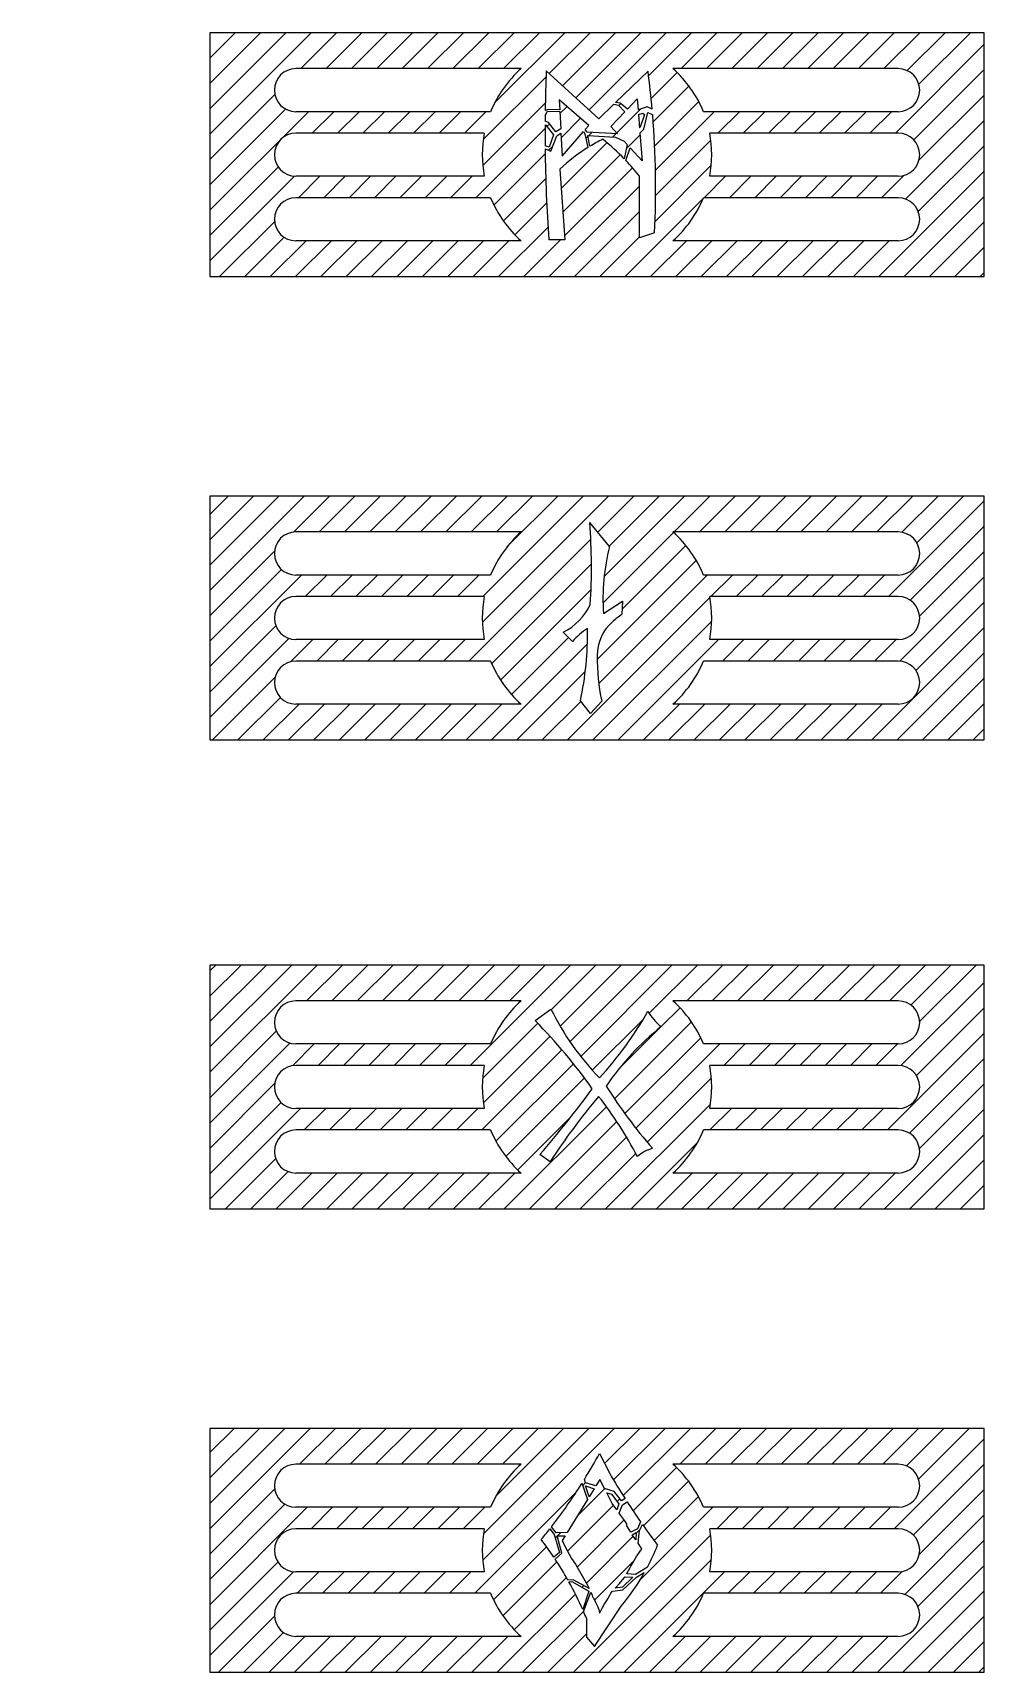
# Model space of a CAD drawing. Header units: centimetres. Extents: x 0 to 362, y 0 to 80.
# Drawn here: x 251.8 to 285, y 20.5 to 77.7 of the extents above; entities that cross this region are included whole.
import ezdxf

# ---------------------------------------------------------------- set-up
doc = ezdxf.new("R2010")
doc.units = ezdxf.units.CM
doc.header["$MEASUREMENT"] = 0

msp = doc.modelspace()

# ---------------------------------------------------------------- hatches: boundary and pattern name
h = msp.add_hatch()
h.set_pattern_fill('ANSI31', color=256, scale=5)
h.paths.add_polyline_path([(245.65644, 77.68915), (218.65644, 77.68915), (218.65644, 69.18915), (245.65644, 69.18915)])
h.paths.add_polyline_path([(242.65644, 74.93915), (235.86454, 74.93915, 0.11643831), (234.80219, 76.43915), (242.65644, 76.43915, -1)], flags=16)
h.paths.add_polyline_path([(242.65644, 72.68915), (236.0855, 72.68915, 0.09458878), (236.0855, 74.18915), (242.65644, 74.18915, -1)], flags=16)
h.paths.add_polyline_path([(242.65644, 70.43915), (234.80219, 70.43915, 0.11643831), (235.86454, 71.93915), (242.65644, 71.93915, -1)], flags=16)
h.paths.add_polyline_path([(233.91975, 76.35189, 0.03264617), (233.75548, 70.97818), (233.2181, 70.9532, 0.05296396), (233.33046, 74.06027, 0.06764165), (230.81819, 71.39829), (230.95149, 70.55745), (230.44744, 70.57826, 0.03906184), (230.28303, 75.33525), (230.80944, 75.38473, 0.07564579), (230.87182, 72.24326, 0.02574645), (232.19421, 73.53152, 0.05415272), (233.29204, 74.83639, 0.03617592), (233.14991, 75.89166, 0.00064362), (233.08062, 76.39095)], flags=16)
h.paths.add_polyline_path([(229.51069, 76.43915, 0.11643831), (228.44834, 74.93915), (221.65644, 74.93915, -1), (221.65644, 76.43915)], flags=16)
h.paths.add_polyline_path([(229.51069, 70.43915), (221.65644, 70.43915, -1), (221.65644, 71.93915), (228.44834, 71.93915, 0.11643831)], flags=16)
h.paths.add_polyline_path([(228.22738, 74.18915, 0.09458878), (228.22738, 72.68915), (221.65644, 72.68915, -1), (221.65644, 74.18915)], flags=16)
h.paths.add_polyline_path([(285.00053, 77.68915), (258.00053, 77.68915), (258.00053, 69.18915), (285.00053, 69.18915)])
h.paths.add_polyline_path([(261.00053, 74.18915), (267.57147, 74.18915, 0.09458878), (267.57147, 72.68915), (261.00053, 72.68915, -1)], flags=16)
h.paths.add_polyline_path([(261.00053, 76.43915), (268.85478, 76.43915, 0.11643831), (267.79243, 74.93915), (261.00053, 74.93915, -1)], flags=16)
h.paths.add_polyline_path([(261.00053, 71.93915), (267.79243, 71.93915, 0.11643831), (268.85478, 70.43915), (261.00053, 70.43915, -1)], flags=16)
h.paths.add_polyline_path([(269.69038, 74.50092), (269.97794, 74.13676), (269.83451, 73.69844), (269.69166, 73.74518, -0.00355138)], flags=16)
h.paths.add_polyline_path([(269.69268, 73.6416), (269.88998, 73.56274), (270.10297, 74.09567), (270.24371, 74.18725), (270.28546, 73.3915), (271.03002, 74.24769), (271.08102, 74.16945), (271.18431, 73.68829, 0.04778195), (270.20435, 72.93951), (270.37381, 70.47315), (269.82123, 70.47315, -0.01490456)], flags=16)
h.paths.add_polyline_path([(269.69104, 74.60378, -0.00094123), (269.69289, 74.80407), (269.78, 74.95163), (270.20417, 74.9408), (270.23561, 74.34157), (270.06885, 74.23158), (269.81097, 74.56746)], flags=16)
h.paths.add_polyline_path([(269.69519, 74.98417, -0.00646086), (269.73288, 76.3585), (271.56009, 74.69462), (272.08816, 75.20354), (272.25217, 75.16109), (272.4712, 74.93293), (271.98742, 74.42222), (272.21579, 74.17073), (272.21554, 74.17094), (271.15636, 74.21925), (271.09133, 74.31819), (271.2138, 74.45903), (270.18231, 75.35723), (270.20075, 75.00588), (269.79425, 75.01655)], flags=16)
h.paths.add_polyline_path([(271.18084, 74.10819), (272.14954, 74.04747), (272.45089, 73.91184), (272.55285, 73.79956), (272.45069, 73.29403, 0.02946801), (271.70001, 73.97759, 0.01964073), (271.25546, 73.73196)], flags=16)
h.paths.add_polyline_path([(272.14817, 75.26137), (273.27929, 76.35147, -0.01078801), (273.42531, 75.02775), (273.24494, 75.10798), (272.9307, 75.00899), (272.90103, 75.38668), (272.56228, 75.02907), (272.31177, 75.23315)], flags=16)
h.paths.add_polyline_path([(272.50961, 73.23307), (272.65899, 73.68268), (273.07049, 73.22953), (272.99548, 74.18439), (273.12983, 74.32993), (273.27658, 74.90907), (273.44211, 74.8308, -0.03340455), (273.50433, 70.71172), (272.98201, 70.53941), (272.98201, 72.69656, 0.02073918)], flags=16)
h.paths.add_polyline_path([(272.94426, 74.83638), (273.1006, 74.88818), (273.15678, 74.84048), (272.98282, 74.34551)], flags=16)
h.paths.add_polyline_path([(274.14628, 76.43915), (282.00053, 76.43915, -1), (282.00053, 74.93915), (275.20863, 74.93915, 0.11643831)], flags=16)
h.paths.add_polyline_path([(274.14628, 70.43915, 0.11643831), (275.20863, 71.93915), (282.00053, 71.93915, -1), (282.00053, 70.43915)], flags=16)
h.paths.add_polyline_path([(275.42959, 74.18915), (282.00053, 74.18915, -1), (282.00053, 72.68915), (275.42959, 72.68915, 0.09458878)], flags=16)
h.paths.add_polyline_path([(285.00053, 61.53628), (258.00053, 61.53628), (258.00053, 53.03628), (285.00053, 53.03628)])
h.paths.add_polyline_path([(261.00053, 58.03628), (267.57147, 58.03628, 0.09458878), (267.57147, 56.53628), (261.00053, 56.53628, -1)], flags=16)
h.paths.add_polyline_path([(261.00053, 60.28628), (268.85478, 60.28628, 0.11643831), (267.79243, 58.78628), (261.00053, 58.78628, -1)], flags=16)
h.paths.add_polyline_path([(261.00053, 55.78628), (267.79243, 55.78628, 0.11643831), (268.85478, 54.28628), (261.00053, 54.28628, -1)], flags=16)
h.paths.add_polyline_path([(270.32178, 56.79471, 0.17019127), (271.2666, 57.76223, 0.03568122), (271.24587, 60.61483), (271.93608, 59.78277, 0.07824042), (271.72407, 57.44315), (272.39374, 57.87532), (272.36953, 57.42074, 0.02024642), (272.04118, 57.14897, 0.22549635), (271.51017, 55.96888, 0.06151465), (271.6675, 54.39135), (271.26861, 53.95711), (270.92175, 54.39459, 0.05490463), (271.1735, 56.92662, 0.07503978), (270.64963, 56.46656)], flags=16)
h.paths.add_polyline_path([(274.14628, 60.28628), (282.00053, 60.28628, -1), (282.00053, 58.78628), (275.20863, 58.78628, 0.11643831)], flags=16)
h.paths.add_polyline_path([(274.14628, 54.28628, 0.11643831), (275.20863, 55.78628), (282.00053, 55.78628, -1), (282.00053, 54.28628)], flags=16)
h.paths.add_polyline_path([(275.42959, 58.03628), (282.00053, 58.03628, -1), (282.00053, 56.53628), (275.42959, 56.53628, 0.09458878)], flags=16)
h.paths.add_polyline_path([(245.65644, 61.53628), (218.65644, 61.53628), (218.65644, 53.03628), (245.65644, 53.03628)])
h.paths.add_polyline_path([(242.65644, 58.78628), (235.86454, 58.78628, 0.11643831), (234.80219, 60.28628), (242.65644, 60.28628, -1)], flags=16)
h.paths.add_polyline_path([(242.65644, 56.53628), (236.0855, 56.53628, 0.09458878), (236.0855, 58.03628), (242.65644, 58.03628, -1)], flags=16)
h.paths.add_polyline_path([(242.65644, 54.28628), (234.80219, 54.28628, 0.11643831), (235.86454, 55.78628), (242.65644, 55.78628, -1)], flags=16)
h.paths.add_polyline_path([(234.09365, 56.7624, 0.05345673), (232.15644, 53.97065), (231.81011, 54.35666, 0.07831788), (232.01367, 58.84347, 0.10321847), (230.75262, 57.70549), (230.39312, 58.12238), (231.17671, 58.79809, 0.20411864), (231.64884, 59.78592), (232.59245, 60.54567, 0.0098156), (232.46757, 55.52479, 0.07861603), (233.64168, 57.12203)], flags=16)
h.paths.add_polyline_path([(229.51069, 60.28628, 0.11643831), (228.44834, 58.78628), (221.65644, 58.78628, -1), (221.65644, 60.28628)], flags=16)
h.paths.add_polyline_path([(229.51069, 54.28628), (221.65644, 54.28628, -1), (221.65644, 55.78628), (228.44834, 55.78628, 0.11643831)], flags=16)
h.paths.add_polyline_path([(228.22738, 58.03628, 0.09458878), (228.22738, 56.53628), (221.65644, 56.53628, -1), (221.65644, 58.03628)], flags=16)
h.paths.add_polyline_path([(245.65644, 45.18915), (218.65644, 45.18915), (218.65644, 36.68915), (245.65644, 36.68915)])
h.paths.add_polyline_path([(242.65644, 40.18915), (236.0855, 40.18915, 0.09458878), (236.0855, 41.68915), (242.65644, 41.68915, -1)], flags=16)
h.paths.add_polyline_path([(242.65644, 42.43915), (235.86454, 42.43915, 0.11643831), (234.80219, 43.93915), (242.65644, 43.93915, -1)], flags=16)
h.paths.add_polyline_path([(242.65644, 37.93915), (234.80219, 37.93915, 0.11643831), (235.86454, 39.43915), (242.65644, 39.43915, -1)], flags=16)
h.paths.add_polyline_path([(234.05882, 40.65272), (233.62498, 40.07948, 0.04420568), (232.27156, 41.73745, 0.03476205), (232.5551, 37.92613), (231.88633, 37.5354), (231.98568, 39.01234, 0.1966475), (231.43221, 40.61062), (230.4634, 41.74055), (231.00537, 41.94591, 0.0676015), (231.97458, 40.44751, 0.03472848), (231.81642, 44.02649), (232.39607, 44.27681, 0.38010674)], flags=16)
h.paths.add_polyline_path([(229.51069, 43.93915, 0.11643831), (228.44834, 42.43915), (221.65644, 42.43915, -1), (221.65644, 43.93915)], flags=16)
h.paths.add_polyline_path([(229.51069, 37.93915), (221.65644, 37.93915, -1), (221.65644, 39.43915), (228.44834, 39.43915, 0.11643831)], flags=16)
h.paths.add_polyline_path([(228.22738, 41.68915, 0.09458878), (228.22738, 40.18915), (221.65644, 40.18915, -1), (221.65644, 41.68915)], flags=16)
h.paths.add_polyline_path([(285.00053, 45.18915), (258.00053, 45.18915), (258.00053, 36.68915), (285.00053, 36.68915)])
h.paths.add_polyline_path([(261.00053, 41.68915), (267.57147, 41.68915, 0.09458878), (267.57147, 40.18915), (261.00053, 40.18915, -1)], flags=16)
h.paths.add_polyline_path([(261.00053, 43.93915), (268.85478, 43.93915, 0.11643831), (267.79243, 42.43915), (261.00053, 42.43915, -1)], flags=16)
h.paths.add_polyline_path([(261.00053, 39.43915), (267.79243, 39.43915, 0.11643831), (268.85478, 37.93915), (261.00053, 37.93915, -1)], flags=16)
h.paths.add_polyline_path([(269.34852, 43.25039), (269.89583, 43.64865, 0.07954976), (271.58751, 41.25767, 0.05883615), (273.27495, 43.58136, 0.10947541), (273.74054, 43.04248, 0.07505635), (271.81734, 40.96765, 0.03818372), (273.43324, 38.7999, 0.10176455), (272.90855, 38.51515, 0.04670956), (271.55674, 40.6094, 0.03111073), (269.86444, 38.32984), (269.51163, 38.58747, 0.02020851), (271.33721, 40.87739, 0.03895722)], flags=16)
h.paths.add_polyline_path([(274.14628, 43.93915), (282.00053, 43.93915, -1), (282.00053, 42.43915), (275.20863, 42.43915, 0.11643831)], flags=16)
h.paths.add_polyline_path([(274.14628, 37.93915, 0.11643831), (275.20863, 39.43915), (282.00053, 39.43915, -1), (282.00053, 37.93915)], flags=16)
h.paths.add_polyline_path([(275.42959, 41.68915), (282.00053, 41.68915, -1), (282.00053, 40.18915), (275.42959, 40.18915, 0.09458878)], flags=16)
h.paths.add_polyline_path([(285.00053, 29.03628), (258.00053, 29.03628), (258.00053, 20.53628), (285.00053, 20.53628)])
h.paths.add_polyline_path([(261.00053, 27.78628), (268.85478, 27.78628, 0.11643831), (267.79243, 26.28628), (261.00053, 26.28628, -1)], flags=16)
h.paths.add_polyline_path([(261.00053, 25.53628), (267.57147, 25.53628, 0.09458878), (267.57147, 24.03628), (261.00053, 24.03628, -1)], flags=16)
h.paths.add_polyline_path([(261.00053, 23.28628), (267.79243, 23.28628, 0.11643831), (268.85478, 21.78628), (261.00053, 21.78628, -1)], flags=16)
h.paths.add_polyline_path([(269.55645, 25.15809, 0.00606868), (269.85832, 25.53603), (270.00564, 25.34254), (270.1895, 24.7138), (269.99827, 24.54188, 0.01581104)], flags=16)
h.paths.add_polyline_path([(269.91401, 25.60786, 0.02324814), (270.97614, 27.12505), (271.17322, 26.56102), (270.46187, 25.40739), (270.07597, 25.39679)], flags=16)
h.paths.add_polyline_path([(271.00252, 22.71892, 0.02257165), (270.52037, 23.68774), (270.61944, 23.69676), (271.21995, 23.36601)], flags=16)
h.paths.add_polyline_path([(270.10795, 25.28961), (270.39106, 25.29256), (270.2889, 25.12689), (270.37929, 24.93245), (270.60555, 24.5006), (270.74545, 24.30542), (270.93917, 23.97509), (271.07922, 23.73629), (271.17318, 23.57125), (271.22449, 23.45394), (270.66682, 23.76114), (270.4878, 23.74601, 0.01786217), (270.04141, 24.47704), (270.27373, 24.68791)], flags=16)
h.paths.add_polyline_path([(271.05854, 27.25637, 0.01320454), (271.59061, 28.16425), (271.94385, 27.45836, 0.01006696), (272.47848, 26.58794), (272.35351, 26.50552), (272.09563, 26.8414), (271.75907, 26.94333), (271.59849, 27.2507), (271.46405, 27.03267), (271.09752, 27.14367)], flags=16)
h.paths.add_polyline_path([(271.09399, 27.03187), (271.40241, 26.93271), (271.22752, 26.64909)], flags=16)
h.paths.add_polyline_path([(271.03133, 22.6533), (271.28439, 23.32122), (271.33544, 23.2205), (271.34766, 23.16911), (271.37644, 23.12577), (271.44799, 22.973), (271.52422, 22.81025), (271.56332, 22.71154), (271.57992, 22.69598), (271.58407, 22.67732), (271.57784, 22.65326), (271.58925, 22.60453), (271.60067, 22.60453), (271.68575, 22.77249), (271.75216, 22.89588), (271.83828, 23.04103), (271.87893, 23.0998), (271.96402, 23.25118), (271.98166, 23.29577), (272.04584, 23.36707), (272.40183, 23.4043), (272.87953, 23.8509), (273.15038, 24.00711, -0.0432131), (272.34694, 22.83923), (271.40755, 21.43672), (271.13024, 21.75611), (271.13024, 22.41939, 0.00529464)], flags=16)
h.paths.add_polyline_path([(271.83775, 26.79274), (272.00285, 26.73966), (272.26261, 26.4107), (272.19176, 26.19418), (272.03443, 26.41627)], flags=16)
h.paths.add_polyline_path([(272.38763, 26.36961), (272.5509, 26.47584, 0.00828659), (273.02067, 25.77843), (272.90713, 25.53918), (272.67595, 25.41578), (272.54204, 25.63363), (272.53685, 25.71346), (272.46629, 25.81611), (272.27182, 26.07982)], flags=16)
h.paths.add_polyline_path([(272.28383, 23.62914), (272.39174, 23.75771), (272.47474, 23.85103), (272.48061, 23.86066), (272.74541, 23.85214), (272.3858, 23.50411), (272.13637, 23.46804)], flags=16)
h.paths.add_polyline_path([(272.64501, 24.1688), (272.68133, 24.22998), (272.77895, 24.40354), (272.84432, 24.51345), (272.88998, 24.58914), (272.93356, 24.65135), (272.97616, 24.72109), (273.00832, 24.76153), (273.02389, 24.79367), (273.06767, 24.82397), (273.01247, 24.90772), (272.93004, 25.0316), (272.98227, 25.4789), (273.08925, 25.68066, 0.00875947), (273.61404, 24.96328, -0.0255404), (273.25837, 24.20358), (272.84791, 23.94189), (272.53541, 23.96377)], flags=16)
h.paths.add_polyline_path([(272.73193, 25.32932), (272.86799, 25.40868), (272.85218, 25.14861)], flags=16)
h.paths.add_polyline_path([(274.14628, 27.78628), (282.00053, 27.78628, -1), (282.00053, 26.28628), (275.20863, 26.28628, 0.11643831)], flags=16)
h.paths.add_polyline_path([(274.14628, 21.78628, 0.11643831), (275.20863, 23.28628), (282.00053, 23.28628, -1), (282.00053, 21.78628)], flags=16)
h.paths.add_polyline_path([(275.42959, 25.53628), (282.00053, 25.53628, -1), (282.00053, 24.03628), (275.42959, 24.03628, 0.09458878)], flags=16)
h.paths.add_polyline_path([(245.65644, 29.03628), (218.65644, 29.03628), (218.65644, 20.53628), (245.65644, 20.53628)])
h.paths.add_polyline_path([(233.01181, 24.65022), (231.29642, 22.94157), (232.81439, 21.78895), (232.53597, 21.42228, 0.06463448), (230.54597, 22.93333, 0.06017123), (232.18746, 24.59575, 0.05106165), (230.36614, 26.03369), (231.75377, 27.60787), (232.37663, 28.12725), (232.63007, 27.89975, 0.05585008), (231.11692, 26.26829, 0.04256485)], flags=16)
h.paths.add_polyline_path([(236.0855, 25.53628), (242.65644, 25.53628, -1), (242.65644, 24.03628), (236.0855, 24.03628, 0.09458878)], flags=16)
h.paths.add_polyline_path([(235.86454, 26.28628, 0.11643831), (234.80219, 27.78628), (242.65644, 27.78628, -1), (242.65644, 26.28628)], flags=16)
h.paths.add_polyline_path([(235.86454, 23.28628), (242.65644, 23.28628, -1), (242.65644, 21.78628), (234.80219, 21.78628, 0.11643831)], flags=16)
h.paths.add_polyline_path([(229.51069, 27.78628, 0.11643831), (228.44834, 26.28628), (221.65644, 26.28628, -1), (221.65644, 27.78628)], flags=16)
h.paths.add_polyline_path([(229.51069, 21.78628), (221.65644, 21.78628, -1), (221.65644, 23.28628), (228.44834, 23.28628, 0.11643831)], flags=16)
h.paths.add_polyline_path([(228.22738, 25.53628, 0.09458878), (228.22738, 24.03628), (221.65644, 24.03628, -1), (221.65644, 25.53628)], flags=16)

# ---------------------------------------------------------------- linework, layer by layer
for p, q in [((258.00053, 77.68915), (258.00053, 69.18915)), ((285.00053, 77.68915), (258.00053, 77.68915)), ((285.00053, 69.18915), (285.00053, 77.68915)), ((268.85478, 76.43915), (261.00053, 76.43915)), ((269.73288, 76.3585), (271.56009, 74.69462)), ((272.14817, 75.26137), (273.27929, 76.35147)), ((282.00053, 76.43915), (274.14628, 76.43915)), ((267.79243, 74.93915), (261.00053, 74.93915)), ((269.69289, 74.80407), (269.78, 74.95163)), ((269.79425, 75.01655), (269.69519, 74.98417)), ((269.78, 74.95163), (270.20417, 74.9408)), ((270.20075, 75.00588), (269.79425, 75.01655)), ((270.18231, 75.35723), (270.20075, 75.00588)), ((271.2138, 74.45903), (270.18231, 75.35723)), ((270.20417, 74.9408), (270.23561, 74.34157)), ((271.56009, 74.69462), (272.08816, 75.20354)), ((271.98742, 74.42222), (272.4712, 74.93293)), ((272.08816, 75.20354), (272.25217, 75.16109)), ((272.31177, 75.23315), (272.14817, 75.26137)), ((272.25217, 75.16109), (272.4712, 74.93293)), ((272.56228, 75.02907), (272.31177, 75.23315)), ((272.56228, 75.02907), (272.90103, 75.38668)), ((272.90103, 75.38668), (272.9307, 75.00899)), ((273.24494, 75.10798), (272.9307, 75.00899)), ((272.94426, 74.83638), (273.1006, 74.88818)), ((273.1006, 74.88818), (273.15678, 74.84048)), ((273.12983, 74.32993), (273.27658, 74.90907)), ((273.42531, 75.02775), (273.24494, 75.10798)), ((273.27658, 74.90907), (273.44211, 74.8308)), ((282.00053, 74.93915), (275.20863, 74.93915)), ((269.69025, 74.4747), (269.71818, 74.46572)), ((269.81097, 74.56746), (269.69104, 74.60378)), ((269.71818, 74.46572), (269.97794, 74.13676)), ((270.06885, 74.23158), (269.81097, 74.56746)), ((270.23561, 74.34157), (270.06885, 74.23158)), ((271.09133, 74.31819), (271.2138, 74.45903)), ((271.15636, 74.21925), (271.09133, 74.31819)), ((272.21579, 74.17073), (271.98742, 74.42222)), ((272.94426, 74.83638), (272.98068, 74.37281)), ((272.99978, 74.39376), (272.98068, 74.37281)), ((272.99548, 74.18439), (273.12983, 74.32993)), ((273.15678, 74.84048), (272.99978, 74.39376)), ((267.57147, 74.18915), (261.00053, 74.18915)), ((269.83451, 73.69844), (269.69166, 73.74518)), ((269.97794, 74.13676), (269.83451, 73.69844)), ((269.88998, 73.56274), (270.10297, 74.09567)), ((270.10297, 74.09567), (270.24371, 74.18725)), ((270.24371, 74.18725), (270.28546, 73.3915)), ((270.28546, 73.3915), (271.03002, 74.24769)), ((271.03002, 74.24769), (271.08102, 74.16945)), ((271.08102, 74.16945), (271.18431, 73.68829)), ((272.21554, 74.17094), (271.15636, 74.21925)), ((271.25546, 73.73196), (271.18084, 74.10819)), ((271.18084, 74.10819), (272.14954, 74.04747)), ((272.14954, 74.04747), (272.45089, 73.91184)), ((272.21579, 74.17073), (272.21554, 74.17094)), ((272.55285, 73.79956), (272.45069, 73.29403)), ((272.55285, 73.79956), (272.45089, 73.91184)), ((272.99548, 74.18439), (273.07049, 73.22953)), ((282.00053, 74.18915), (275.42959, 74.18915)), ((269.69268, 73.6416), (269.88998, 73.56274)), ((272.50961, 73.23307), (272.65899, 73.68268)), ((272.53996, 73.20119), (272.54461, 73.20058)), ((273.07049, 73.22953), (272.65899, 73.68268)), ((267.57147, 72.68915), (261.00053, 72.68915)), ((270.20435, 72.93951), (270.37381, 70.47315)), ((272.98201, 70.53941), (272.98201, 72.69656)), ((282.00053, 72.68915), (275.42959, 72.68915)), ((267.79243, 71.93915), (261.00053, 71.93915)), ((282.00053, 71.93915), (275.20863, 71.93915)), ((268.85478, 70.43915), (261.00053, 70.43915)), ((270.37381, 70.47315), (269.82123, 70.47315)), ((273.50433, 70.71172), (272.98201, 70.53941)), ((282.00053, 70.43915), (274.14628, 70.43915)), ((258.00053, 69.18915), (285.00053, 69.18915)), ((258.00053, 61.53628), (258.00053, 53.03628)), ((285.00053, 61.53628), (258.00053, 61.53628)), ((285.00053, 53.03628), (285.00053, 61.53628)), ((271.93608, 59.78277), (271.24587, 60.61483)), ((268.85478, 60.28628), (261.00053, 60.28628)), ((282.00053, 60.28628), (274.14628, 60.28628)), ((267.79243, 58.78628), (261.00053, 58.78628)), ((282.00053, 58.78628), (275.20863, 58.78628)), ((267.57147, 58.03628), (261.00053, 58.03628)), ((271.72407, 57.44315), (272.39374, 57.87532)), ((272.39374, 57.87532), (272.36953, 57.42074)), ((282.00053, 58.03628), (275.42959, 58.03628)), ((270.64963, 56.46656), (270.32178, 56.79471)), ((267.57147, 56.53628), (261.00053, 56.53628)), ((282.00053, 56.53628), (275.42959, 56.53628)), ((267.79243, 55.78628), (261.00053, 55.78628)), ((282.00053, 55.78628), (275.20863, 55.78628)), ((271.26861, 53.95711), (270.92175, 54.39459)), ((271.26861, 53.95711), (271.6675, 54.39135)), ((268.85478, 54.28628), (261.00053, 54.28628)), ((282.00053, 54.28628), (274.14628, 54.28628)), ((258.00053, 53.03628), (285.00053, 53.03628)), ((258.00053, 45.18915), (258.00053, 36.68915)), ((285.00053, 45.18915), (258.00053, 45.18915)), ((285.00053, 36.68915), (285.00053, 45.18915)), ((268.85478, 43.93915), (261.00053, 43.93915)), ((269.34852, 43.25039), (269.89583, 43.64865)), ((282.00053, 43.93915), (274.14628, 43.93915)), ((267.79243, 42.43915), (261.00053, 42.43915)), ((282.00053, 42.43915), (275.20863, 42.43915)), ((267.57147, 41.68915), (261.00053, 41.68915)), ((282.00053, 41.68915), (275.42959, 41.68915)), ((267.57147, 40.18915), (261.00053, 40.18915)), ((282.00053, 40.18915), (275.42959, 40.18915)), ((267.79243, 39.43915), (261.00053, 39.43915)), ((282.00053, 39.43915), (275.20863, 39.43915)), ((269.86444, 38.32984), (269.51163, 38.58747)), ((268.85478, 37.93915), (261.00053, 37.93915)), ((282.00053, 37.93915), (274.14628, 37.93915)), ((258.00053, 36.68915), (285.00053, 36.68915)), ((258.00053, 29.03628), (258.00053, 20.53628)), ((285.00053, 29.03628), (258.00053, 29.03628)), ((285.00053, 20.53628), (285.00053, 29.03628)), ((271.59061, 28.16425), (271.94385, 27.45836)), ((268.85478, 27.78628), (261.00053, 27.78628)), ((282.00053, 27.78628), (274.14628, 27.78628)), ((270.97614, 27.12505), (271.17322, 26.56102)), ((271.09752, 27.14367), (271.05854, 27.25637)), ((271.22752, 26.64909), (271.09399, 27.03187)), ((271.09399, 27.03187), (271.40241, 26.93271)), ((271.46405, 27.03267), (271.09752, 27.14367)), ((271.40241, 26.93271), (271.22752, 26.64909)), ((271.59849, 27.2507), (271.46405, 27.03267)), ((271.75907, 26.94333), (271.59849, 27.2507)), ((272.09563, 26.8414), (271.75907, 26.94333)), ((271.17322, 26.56102), (270.46187, 25.40739)), ((272.03443, 26.41627), (271.83775, 26.79274)), ((271.83775, 26.79274), (272.00285, 26.73966)), ((272.00285, 26.73966), (272.26261, 26.4107)), ((272.19176, 26.19418), (272.03443, 26.41627)), ((272.35351, 26.50552), (272.09563, 26.8414)), ((272.26261, 26.4107), (272.19176, 26.19418)), ((272.27216, 26.08068), (272.38763, 26.36961)), ((272.47848, 26.58794), (272.35351, 26.50552)), ((272.38763, 26.36961), (272.5509, 26.47584)), ((267.79243, 26.28628), (261.00053, 26.28628)), ((270.29776, 26.12204), (270.29859, 26.12158)), ((270.35239, 26.18237), (270.34431, 26.18682)), ((272.29591, 26.04715), (272.27216, 26.08068)), ((272.46629, 25.81611), (272.29591, 26.04715)), ((272.53685, 25.71346), (272.46629, 25.81611)), ((273.02067, 25.77843), (272.90713, 25.53918)), ((282.00053, 26.28628), (275.20863, 26.28628)), ((267.57147, 25.53628), (261.00053, 25.53628)), ((269.85832, 25.53603), (270.00564, 25.34254)), ((270.07597, 25.39679), (269.91401, 25.60786)), ((270.00564, 25.34254), (270.1895, 24.7138)), ((270.46187, 25.40739), (270.07597, 25.39679)), ((270.10795, 25.28961), (270.39106, 25.29256)), ((270.27373, 24.68791), (270.10795, 25.28961)), ((270.39106, 25.29256), (270.2889, 25.12689)), ((272.54204, 25.63363), (272.53685, 25.71346)), ((272.67595, 25.41578), (272.54204, 25.63363)), ((272.90713, 25.53918), (272.67595, 25.41578)), ((272.73193, 25.32932), (272.86799, 25.40868)), ((272.85218, 25.14861), (272.73193, 25.32932)), ((272.86799, 25.40868), (272.85218, 25.14861)), ((272.93004, 25.0316), (272.98227, 25.4789)), ((272.98227, 25.4789), (273.08925, 25.68066)), ((282.00053, 25.53628), (275.42959, 25.53628)), ((270.1895, 24.7138), (269.99827, 24.54188)), ((270.04141, 24.47704), (270.27373, 24.68791)), ((270.2889, 25.12689), (270.37929, 24.93245)), ((270.37929, 24.93245), (270.60555, 24.5006)), ((272.84432, 24.51345), (272.88998, 24.58914)), ((272.88998, 24.58914), (272.93356, 24.65135)), ((273.01247, 24.90772), (272.93004, 25.0316)), ((272.93356, 24.65135), (272.97616, 24.72109)), ((272.97616, 24.72109), (273.00832, 24.76153)), ((273.00832, 24.76153), (273.02389, 24.79367)), ((273.0685, 24.8227), (273.01247, 24.90772)), ((273.02389, 24.79367), (273.03737, 24.803)), ((273.03737, 24.803), (273.0685, 24.8227)), ((267.57147, 24.03628), (261.00053, 24.03628)), ((270.60555, 24.5006), (270.74545, 24.30542)), ((270.74545, 24.30542), (270.93917, 23.97509)), ((272.55578, 24.00187), (272.64501, 24.1688)), ((272.64501, 24.1688), (272.68133, 24.22998)), ((272.68133, 24.22998), (272.77895, 24.40354)), ((272.77895, 24.40354), (272.84432, 24.51345)), ((273.25837, 24.20358), (272.84791, 23.94189)), ((272.87953, 23.8509), (273.15038, 24.00711)), ((282.00053, 24.03628), (275.42959, 24.03628)), ((270.66682, 23.76114), (270.4878, 23.74601)), ((270.52037, 23.68774), (270.61944, 23.69676)), ((270.61944, 23.69676), (271.21995, 23.36601)), ((271.22449, 23.45394), (270.66682, 23.76114)), ((270.93917, 23.97509), (271.07922, 23.73629)), ((271.07922, 23.73629), (271.17318, 23.57125)), ((271.17318, 23.57125), (271.22449, 23.45394)), ((272.3858, 23.50411), (272.13678, 23.4681)), ((272.13678, 23.4681), (272.15805, 23.49173)), ((272.15805, 23.49173), (272.28383, 23.62914)), ((272.28383, 23.62914), (272.39174, 23.75771)), ((272.74541, 23.85214), (272.3858, 23.50411)), ((272.39174, 23.75771), (272.47474, 23.85103)), ((272.40183, 23.4043), (272.87953, 23.8509)), ((272.47474, 23.85103), (272.48061, 23.86066)), ((272.48061, 23.86066), (272.74541, 23.85214)), ((272.5399, 23.96346), (272.55578, 24.00187)), ((272.84791, 23.94189), (272.5399, 23.96346)), ((267.79243, 23.28628), (261.00053, 23.28628)), ((271.21995, 23.36601), (271.00252, 22.71892)), ((271.03133, 22.6533), (271.28439, 23.32122)), ((271.28439, 23.32122), (271.33544, 23.2205)), ((271.33544, 23.2205), (271.34766, 23.16911)), ((271.34766, 23.16911), (271.37644, 23.12577)), ((271.37644, 23.12577), (271.44799, 22.973)), ((271.44799, 22.973), (271.52422, 22.81025)), ((271.68575, 22.77249), (271.75216, 22.89588)), ((271.75216, 22.89588), (271.83828, 23.04103)), ((271.83828, 23.04103), (271.87893, 23.0998)), ((271.87893, 23.0998), (271.96402, 23.25118)), ((271.96402, 23.25118), (271.98166, 23.29577)), ((271.98166, 23.29577), (272.04584, 23.36707)), ((272.04584, 23.36707), (272.40183, 23.4043)), ((282.00053, 23.28628), (275.20863, 23.28628)), ((271.13024, 22.41939), (271.13024, 21.75611)), ((271.40755, 21.43672), (272.34694, 22.83923)), ((271.52422, 22.81025), (271.56332, 22.71154)), ((271.56332, 22.71154), (271.57992, 22.69598)), ((271.58407, 22.67732), (271.57784, 22.65326)), ((271.57784, 22.65326), (271.58925, 22.60453)), ((271.57992, 22.69598), (271.58407, 22.67732)), ((271.58925, 22.60453), (271.60067, 22.60453)), ((271.60067, 22.60453), (271.68575, 22.77249)), ((268.85478, 21.78628), (261.00053, 21.78628)), ((271.13024, 21.75611), (271.40755, 21.43672)), ((282.00053, 21.78628), (274.14628, 21.78628)), ((258.00053, 20.53628), (285.00053, 20.53628))]:
    msp.add_line(p, q)
for centre, radius, start, end in [((261.00053, 75.68915), 0.75, 90, 270), ((271.50053, 73.43915), 4, 131.409622, 157.975687), ((322.89069, 74.21315), 53.20108, 177.688905, 179.169605), ((242.68033, 72.30613), 30.86521, 5.058788, 7.531122), ((271.50053, 73.43915), 4, 22.024313, 48.590378), ((282.00053, 75.68915), 0.75, 270, 90), ((322.89069, 74.21315), 53.20108, 179.71832, 180.503994), ((322.89069, 74.21315), 53.20108, 179.363581, 179.579296), ((242.68033, 72.30613), 30.86521, 357.038945, 4.691858), ((261.00053, 73.43915), 0.75, 90, 270), ((271.50053, 73.43915), 4, 169.193077, 190.806923), ((274.60307, 68.19838), 6.46738, 116.671609, 121.172354), ((266.28122, 67.27274), 8.62081, 44.303606, 51.055223), ((271.50053, 73.43915), 4, 349.193077, 10.806923), ((282.00053, 73.43915), 0.75, 270, 90), ((322.89069, 74.21315), 53.20108, 180.615555, 184.031176), ((274.60307, 68.19838), 6.46738, 121.911966, 132.85446), ((266.28122, 67.27274), 8.62081, 38.987737, 43.740126), ((261.00053, 71.18915), 0.75, 90, 270), ((271.50053, 73.43915), 4, 202.024313, 228.590378), ((271.50053, 73.43915), 4, 311.409622, 337.975687), ((282.00053, 71.18915), 0.75, 270, 90), ((251.29496, 59.04346), 20.01269, 356.329365, 4.503432), ((261.00053, 59.53628), 0.75, 90, 270), ((271.50053, 57.28628), 4, 131.409622, 157.975687), ((271.50053, 57.28628), 4, 22.024313, 48.590378), ((282.00053, 59.53628), 0.75, 270, 90), ((279.26003, 57.93969), 7.5523, 165.874777, 183.769704), ((261.00053, 57.28628), 0.75, 90, 270), ((271.50053, 57.28628), 4, 169.193077, 190.806923), ((269.41413, 58.62614), 2.04401, 296.362837, 334.997621), ((271.50053, 57.28628), 4, 349.193077, 10.806923), ((282.00053, 57.28628), 0.75, 270, 90), ((275.55972, 53.23212), 5.26516, 127.294075, 131.933578), ((272.43566, 54.96114), 2.33585, 122.707119, 139.872798), ((259.55313, 56.80343), 11.62101, 348.036791, 0.607384), ((273.01748, 56.00015), 1.50763, 130.358822, 181.188618), ((261.00053, 55.03628), 0.75, 90, 270), ((271.50053, 57.28628), 4, 202.024313, 228.590378), ((277.97577, 55.81709), 6.46738, 178.655195, 192.735571), ((271.50053, 57.28628), 4, 311.409622, 337.975687), ((282.00053, 55.03628), 0.75, 270, 90), ((261.00053, 43.18915), 0.75, 90, 270), ((271.50053, 40.93915), 4, 131.409622, 157.975687), ((278.20822, 47.73592), 9.26291, 206.183767, 224.376917), ((262.59183, 49.56477), 12.2446, 317.278943, 330.747668), ((274.72361, 44.36241), 1.64579, 208.331292, 233.32169), ((271.50053, 40.93915), 4, 22.024313, 48.590378), ((282.00053, 43.18915), 0.75, 270, 90), ((255.13778, 29.32125), 19.8989, 35.502818, 44.426643), ((279.65089, 35.6353), 9.47621, 128.587174, 145.756628), ((261.00053, 40.93915), 0.75, 90, 270), ((271.50053, 40.93915), 4, 169.193077, 190.806923), ((271.50053, 40.93915), 4, 349.193077, 10.806923), ((282.00053, 40.93915), 0.75, 270, 90), ((242.10724, 62.30747), 36.24416, 319.122022, 323.752841), ((289.01103, 25.88379), 22.83629, 139.846777, 146.974533), ((261.04818, 32.34287), 13.37032, 27.493013, 38.190281), ((286.79752, 50.44811), 17.72808, 212.328359, 221.075174), ((261.00053, 38.68915), 0.75, 90, 270), ((271.50053, 40.93915), 4, 202.024313, 228.590378), ((271.50053, 40.93915), 4, 311.409622, 337.975687), ((282.00053, 38.68915), 0.75, 270, 90), ((273.86318, 37.38189), 1.48175, 106.867329, 130.110032), ((254.13867, 37.78204), 19.92667, 328.114695, 331.140776), ((261.00053, 27.03628), 0.75, 90, 270), ((271.50053, 24.78628), 4, 131.409622, 157.975687), ((293.82469, 40.2987), 25.37017, 210.405685, 212.712784), ((271.50053, 24.78628), 4, 22.024313, 48.590378), ((282.00053, 27.03628), 0.75, 270, 90), ((254.13867, 37.78204), 19.92667, 322.341824, 327.668946), ((293.82469, 40.2987), 25.37017, 213.01419, 214.913294), ((261.00053, 24.78628), 0.75, 90, 270), ((271.50053, 24.78628), 4, 169.193077, 190.806923), ((254.13867, 37.78204), 19.92667, 320.689678, 322.0805), ((260.03634, 17.86583), 11.99206, 33.828261, 37.451581), ((293.82469, 40.2987), 25.37017, 215.182994, 217.190465), ((271.50053, 24.78628), 4, 349.193077, 10.806923), ((282.00053, 24.78628), 0.75, 270, 90), ((266.00479, 28.06259), 8.21623, 331.986332, 337.838487), ((260.03634, 17.86583), 11.99206, 29.362886, 33.456158), ((266.00479, 28.06259), 8.21623, 320.525314, 330.42287), ((260.03634, 17.86583), 11.99206, 23.871784, 29.043947), ((261.00053, 22.53628), 0.75, 90, 270), ((271.50053, 24.78628), 4, 202.024313, 228.590378), ((271.50053, 24.78628), 4, 311.409622, 337.975687), ((282.00053, 22.53628), 0.75, 270, 90), ((260.03634, 17.86583), 11.99206, 22.315969, 23.529399)]:
    msp.add_arc(centre, radius, start, end)

doc.saveas('drawing.dxf')
